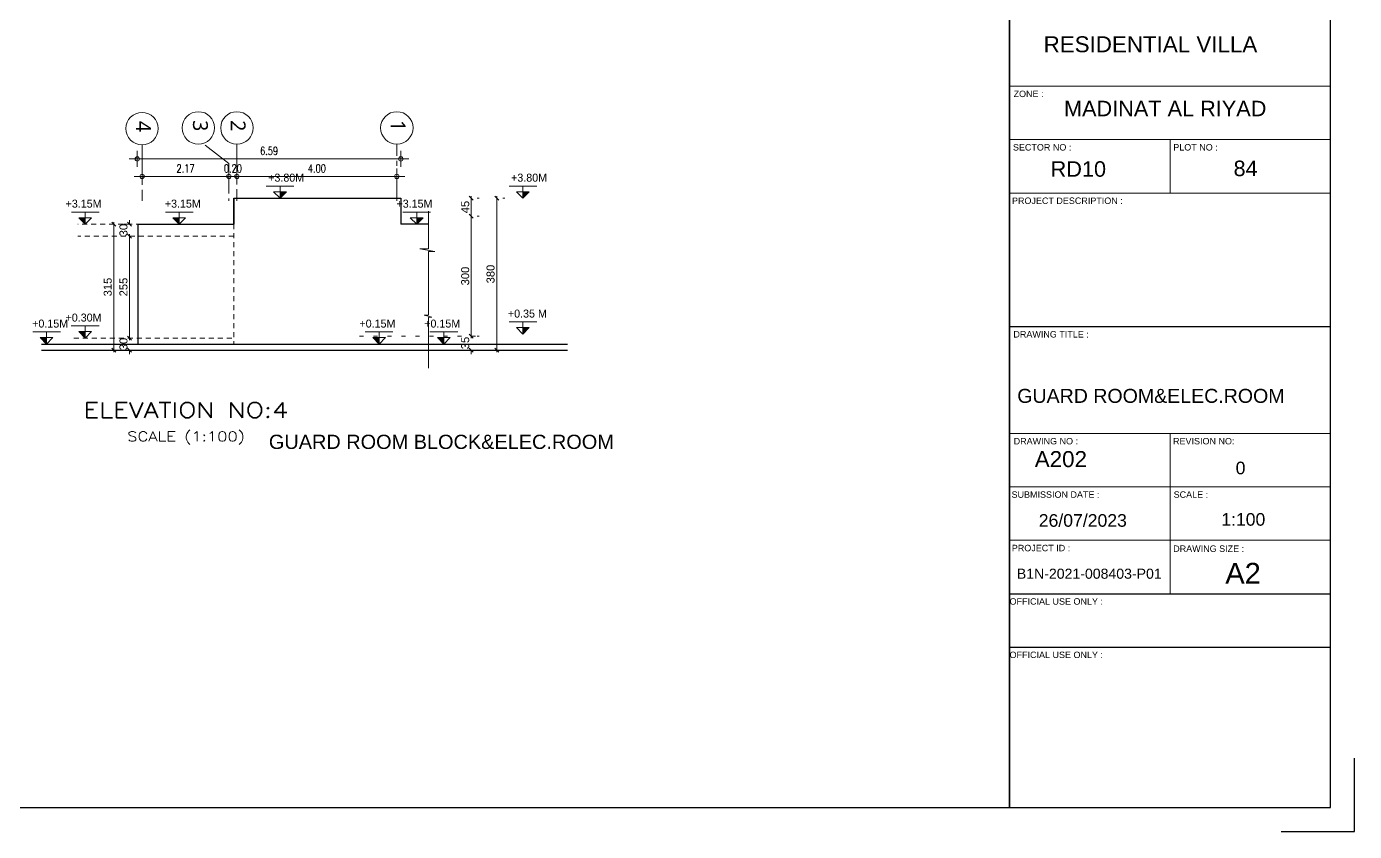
# Model space of a CAD drawing. Header units: millimetres. Extents: x -11627 to -10952, y 10244 to 10588.
# Drawn here: x -11247.94 to -11214.74, y 10389 to 10409.13 of the extents above; entities that cross this region are included whole.
import ezdxf
from ezdxf.enums import TextEntityAlignment as Align

# ---------------------------------------------------------------- set-up
doc = ezdxf.new("R2010")
doc.units = ezdxf.units.MM
doc.header["$PDMODE"] = 35
for name, pattern in [('CENTER2', [1.125, 0.75, -0.125, 0.125, -0.125]), ('DOT', [0.25, 0, -0.25]), ('HIDDEN2', [0.1875, 0.125, -0.0625])]:
    doc.linetypes.add(name, pattern=pattern)
doc.layers.get('0').update_dxf_attribs({"lineweight": 5})
doc.layers.get('DEFPOINTS').update_dxf_attribs({"lineweight": 5})
doc.layers.add('A-ELEV 01', color=7, linetype='Continuous')
doc.layers.add('INSERT TEXT', color=1, linetype='Continuous')
for name, color, linetype, lineweight in [('A-GEN DIMS INTERNAL', 86, 'Continuous', 5), ('A-LEVEL TAG', 23, 'Continuous', 9), ('AXIS', 136, 'CENTER2', 0), ('BORDER A1', 7, 'Continuous', 100), ('CIRCLE', 57, 'Continuous', 5), ('DIM IN', 191, 'Continuous', 5), ('elev.', 42, 'Continuous', 5), ('IN LINE', 7, 'Continuous', 20), ('M.FRAME TEXT2', 6, 'Continuous', 0), ('STAIR', 34, 'Continuous', 5), ('TEXT', 30, 'Continuous', 9), ('Title Block', 7, 'Continuous', 0)]:
    doc.layers.add(name, color=color, linetype=linetype, lineweight=lineweight)
doc.styles.add('Arcan Template Sheet A1$0$banda$0$BANDA AD-0705$0$ZFP', font='')
doc.styles.add('ARIAL', font='arial.ttf')
doc.styles.add('EUROROMAN', font='eur_____.pfb', dxfattribs={"width": 0.8, "height": 0.2})
doc.styles.add('GROUND FLOOR XREF - option 3$0$STYLE1', font='arial.ttf', dxfattribs={"height": 0.2})
doc.styles.add('SIMPLEX', font='romans.shx', dxfattribs={"width": 0.75})
doc.styles.add('T20-200', font='ROMANS.SHX', dxfattribs={"height": 0.4})
doc.styles.add('Title-Big', font='ROMANS.shx', dxfattribs={"height": 0.5})
doc.styles.add('Title-Small', font='ROMANS.shx', dxfattribs={"height": 0.25})
doc.styles.get('Arcan Template Sheet A1$0$banda$0$BANDA AD-0705$0$ZFP').set_extended_font_data('Swis721 BT')
doc.dimstyles.new('D100', dxfattribs={"dimtxt": 0.2, "dimasz": 0.1, "dimexe": 0.18, "dimexo": 0.0625, "dimgap": 0.1, "dimtad": 1, "dimzin": 0, "dimdsep": 46, "dimtxsty": 'SIMPLEX', "dimblk": 'DOT1', "dimcen": 0.1, "dimse1": 1, "dimse2": 1, "dimclrd": 256, "dimclre": 256, "dimclrt": 256, "dimadec": 0, "dimazin": 0, "dimtfac": 5, "dimtix": 1, "dimtmove": 2, "dimatfit": 3, "dimfxl": 1, "dimtolj": 1, "dimtzin": 0, "dimlwd": -1, "dimlwe": -1, "dimarcsym": 0})
doc.dimstyles.new('DIM 100', dxfattribs={"dimtxt": 0.2, "dimasz": 0.1, "dimexe": 0.15, "dimexo": 0.2, "dimgap": 0.05, "dimtad": 1, "dimdec": 0, "dimlfac": 100, "dimzin": 1, "dimdsep": 46, "dimtxsty": 'GROUND FLOOR XREF - option 3$0$STYLE1', "dimblk": 'OBLIQUE', "dimcen": 0.02, "dimdle": 0.05, "dimclrd": 256, "dimclre": 6, "dimclrt": 3, "dimadec": 1, "dimazin": 0, "dimtfac": 0.9, "dimtdec": 0, "dimtix": 1, "dimtofl": 0, "dimtmove": 2, "dimatfit": 3, "dimldrblk": 'ARCHTICK', "dimfxl": 1, "dimtolj": 1, "dimtzin": 12, "dimlwd": -1, "dimlwe": -1, "dimarcsym": 0})

# ---------------------------------------------------------------- blocks, each defined once
blk = doc.blocks.new('LVL')
for p, q in [((-0.627, 0.301), (0.066, 0.301)), ((-0.121, 0.159), (-0.44, 0.159)), ((-0.28, 0), (-0.44, 0.159)), ((-0.28, 0), (-0.28, 0.301)), ((-0.28, 0), (-0.121, 0.159))]:
    blk.add_line(p, q)
blk.add_lwpolyline([(-0.44, 0.159), (-0.28, 0.159), (-0.28, 0), (-0.44, 0.159)])
blk.add_solid([(-0.121, 0.159), (-0.28, 0.159), (-0.28, 0)])
blk = doc.blocks.new('Title')
at = {"color": 4, "style": 'Title-Big'}
blk.add_attdef('DRAWNAME', text='', height=0.4, dxfattribs=at).set_placement((0, 0), align=Align.MIDDLE_CENTER)
at = {"color": 0, "style": 'Title-Small'}
blk.add_attdef('SCALE', text='', height=0.25, dxfattribs=at).set_placement((0, -0.688), align=Align.MIDDLE_CENTER)
blk = doc.blocks.new('_Oblique')
at = {"color": 0, "linetype": 'ByBlock', "lineweight": -2}
blk.add_line((-0.5, -0.5), (0.5, 0.5), dxfattribs=at)
blk = doc.blocks.new('*D517')
at = {"layer": 'A-GEN DIMS INTERNAL', "transparency": 16777216}
blk.add_line((-11245.362, 10403.938), (-11245.362, 10401.288), dxfattribs=at)
at = {"layer": 'A-GEN DIMS INTERNAL', "color": 6, "linetype": 'DOT', "transparency": 16777216}
for p, q in [((-11245.529, 10403.888), (-11245.512, 10403.888)), ((-11245.529, 10401.338), (-11245.512, 10401.338))]:
    blk.add_line(p, q, dxfattribs=at)
at = {"layer": 'DEFPOINTS', "color": 0, "transparency": 16777216}
for p in [(-11245.329, 10403.888), (-11245.362, 10401.338), (-11245.329, 10401.338)]:
    blk.add_point(p, dxfattribs=at)
at = {"layer": 'A-GEN DIMS INTERNAL', "transparency": 16777216, "xscale": 0.1, "yscale": 0.1, "zscale": 0.1}
for p, rotation in [((-11245.362, 10403.888), 90), ((-11245.362, 10401.338), 270)]:
    blk.add_blockref('_Oblique', p, dxfattribs=dict(at, rotation=rotation))
at = {"layer": 'A-GEN DIMS INTERNAL', "color": 3, "transparency": 16777216, "insert": (-11245.514, 10402.613), "char_height": 0.2, "attachment_point": 5, "rotation": 90, "style": 'GROUND FLOOR XREF - option 3$0$STYLE1'}
blk.add_mtext('\\A1;255', dxfattribs=at)
blk = doc.blocks.new('_ArchTick')
at = {"color": 0, "linetype": 'ByBlock', "const_width": 0.15}
blk.add_lwpolyline([(-0.5, -0.5), (0.5, 0.5)], dxfattribs=at)
blk = doc.blocks.new('*D518')
at = {"layer": 'A-GEN DIMS INTERNAL', "transparency": 16777216}
for p, q in [((-11245.362, 10404.188), (-11245.362, 10404.288)), ((-11245.362, 10403.888), (-11245.362, 10403.788))]:
    blk.add_line(p, q, dxfattribs=at)
at = {"layer": 'A-GEN DIMS INTERNAL', "color": 6, "linetype": 'DOT', "transparency": 16777216}
for p, q in [((-11245.562, 10404.188), (-11245.512, 10404.188)), ((-11245.562, 10403.888), (-11245.512, 10403.888))]:
    blk.add_line(p, q, dxfattribs=at)
at = {"layer": 'DEFPOINTS', "color": 0, "transparency": 16777216}
for p in [(-11245.362, 10404.188), (-11245.362, 10404.188), (-11245.362, 10403.888)]:
    blk.add_point(p, dxfattribs=at)
at = {"layer": 'A-GEN DIMS INTERNAL', "transparency": 16777216, "xscale": 0.1, "yscale": 0.1, "zscale": 0.1}
for p, rotation in [((-11245.362, 10404.188), 270), ((-11245.362, 10403.888), 90)]:
    blk.add_blockref('_Oblique', p, dxfattribs=dict(at, rotation=rotation))
at = {"layer": 'A-GEN DIMS INTERNAL', "color": 3, "transparency": 16777216, "insert": (-11245.514, 10404.038), "char_height": 0.2, "attachment_point": 5, "rotation": 90, "style": 'GROUND FLOOR XREF - option 3$0$STYLE1'}
blk.add_mtext('\\A1;30', dxfattribs=at)
blk = doc.blocks.new('*D519')
at = {"layer": 'A-GEN DIMS INTERNAL', "transparency": 16777216}
blk.add_line((-11245.756, 10404.238), (-11245.756, 10400.988), dxfattribs=at)
at = {"layer": 'A-GEN DIMS INTERNAL', "color": 6, "linetype": 'DOT', "transparency": 16777216}
for p, q in [((-11244.698, 10404.188), (-11245.906, 10404.188)), ((-11244.698, 10401.038), (-11245.906, 10401.038))]:
    blk.add_line(p, q, dxfattribs=at)
at = {"layer": 'DEFPOINTS', "color": 0, "transparency": 16777216}
for p in [(-11244.498, 10404.188), (-11245.756, 10401.038), (-11244.498, 10401.038)]:
    blk.add_point(p, dxfattribs=at)
at = {"layer": 'A-GEN DIMS INTERNAL', "transparency": 16777216, "xscale": 0.1, "yscale": 0.1, "zscale": 0.1}
for p, rotation in [((-11245.756, 10404.188), 90), ((-11245.756, 10401.038), 270)]:
    blk.add_blockref('_Oblique', p, dxfattribs=dict(at, rotation=rotation))
at = {"layer": 'A-GEN DIMS INTERNAL', "color": 3, "transparency": 16777216, "insert": (-11245.908, 10402.613), "char_height": 0.2, "attachment_point": 5, "rotation": 90, "style": 'GROUND FLOOR XREF - option 3$0$STYLE1'}
blk.add_mtext('\\A1;315', dxfattribs=at)
blk = doc.blocks.new('*D516')
at = {"layer": 'A-GEN DIMS INTERNAL', "color": 6, "linetype": 'DOT', "transparency": 16777216}
for p, q in [((-11245.562, 10401.338), (-11245.512, 10401.338)), ((-11245.562, 10401.038), (-11245.512, 10401.038))]:
    blk.add_line(p, q, dxfattribs=at)
at = {"layer": 'A-GEN DIMS INTERNAL', "transparency": 16777216}
for p, q in [((-11245.362, 10401.338), (-11245.362, 10401.438)), ((-11245.362, 10401.038), (-11245.362, 10400.938))]:
    blk.add_line(p, q, dxfattribs=at)
at = {"layer": 'DEFPOINTS', "color": 0, "transparency": 16777216}
for p in [(-11245.362, 10401.338), (-11245.362, 10401.038), (-11245.362, 10401.038)]:
    blk.add_point(p, dxfattribs=at)
at = {"layer": 'A-GEN DIMS INTERNAL', "transparency": 16777216, "xscale": 0.1, "yscale": 0.1, "zscale": 0.1}
for p, rotation in [((-11245.362, 10401.338), 270), ((-11245.362, 10401.038), 90)]:
    blk.add_blockref('_Oblique', p, dxfattribs=dict(at, rotation=rotation))
at = {"layer": 'A-GEN DIMS INTERNAL', "color": 3, "transparency": 16777216, "insert": (-11245.514, 10401.188), "char_height": 0.2, "attachment_point": 5, "rotation": 90, "style": 'GROUND FLOOR XREF - option 3$0$STYLE1'}
blk.add_mtext('\\A1;30', dxfattribs=at)
blk = doc.blocks.new('DOT1')
at = {"color": 0}
for p, q in [((-2, 0), (2, 0)), ((0, -2), (0, 2))]:
    blk.add_line(p, q, dxfattribs=at)
blk.add_circle((0, 0), 0.54, dxfattribs=at)
blk = doc.blocks.new('*D538')
at = {"layer": 'DEFPOINTS', "color": 0, "transparency": 16777216}
for p in [(-11245.17, 10405.819), (-11245.17, 10404.87, -0.001), (-11238.581, 10404.87, -0.001)]:
    blk.add_point(p, dxfattribs=at)
at = {"layer": 'DIM IN', "transparency": 16777216}
blk.add_line((-11238.681, 10405.819), (-11245.07, 10405.819), dxfattribs=at)
at = {"layer": 'DIM IN', "transparency": 16777216, "xscale": 0.1, "yscale": 0.1, "zscale": 0.1, "rotation": 180}
blk.add_blockref('DOT1', (-11245.17, 10405.819), dxfattribs=at)
at = {"layer": 'DIM IN', "transparency": 16777216, "xscale": 0.1, "yscale": 0.1, "zscale": 0.1}
blk.add_blockref('DOT1', (-11238.581, 10405.819), dxfattribs=at)
at = {"layer": 'DIM IN', "transparency": 16777216, "insert": (-11241.875, 10406.019), "char_height": 0.2, "attachment_point": 5, "style": 'SIMPLEX'}
blk.add_mtext('\\A1;6.59', dxfattribs=at)
blk = doc.blocks.new('*D539')
at = {"layer": 'DEFPOINTS', "color": 0, "transparency": 16777216}
for p in [(-11242.679, 10405.234, -0.001), (-11238.681, 10405.379), (-11238.681, 10405.234, -0.001)]:
    blk.add_point(p, dxfattribs=at)
at = {"layer": 'DIM IN', "transparency": 16777216}
blk.add_line((-11242.579, 10405.379), (-11238.781, 10405.379), dxfattribs=at)
at = {"layer": 'DIM IN', "transparency": 16777216, "xscale": 0.1, "yscale": 0.1, "zscale": 0.1, "rotation": 180}
blk.add_blockref('DOT1', (-11242.679, 10405.379), dxfattribs=at)
at = {"layer": 'DIM IN', "transparency": 16777216, "xscale": 0.1, "yscale": 0.1, "zscale": 0.1}
blk.add_blockref('DOT1', (-11238.681, 10405.379), dxfattribs=at)
at = {"layer": 'DIM IN', "transparency": 16777216, "insert": (-11240.68, 10405.579), "char_height": 0.2, "attachment_point": 5, "style": 'SIMPLEX'}
blk.add_mtext('\\A1;4.00', dxfattribs=at)
blk = doc.blocks.new('*D536')
at = {"layer": 'DEFPOINTS', "color": 0, "transparency": 16777216}
for p in [(-11242.879, 10405.379, 0.001), (-11242.879, 10405.379), (-11242.679, 10405.379, 0.001)]:
    blk.add_point(p, dxfattribs=at)
at = {"layer": 'DIM IN', "transparency": 16777216}
for p, q in [((-11242.979, 10405.379), (-11243.079, 10405.379)), ((-11242.679, 10405.379), (-11242.879, 10405.379)), ((-11242.579, 10405.379), (-11242.479, 10405.379))]:
    blk.add_line(p, q, dxfattribs=at)
at = {"layer": 'DIM IN', "transparency": 16777216, "xscale": 0.1, "yscale": 0.1, "zscale": 0.1}
blk.add_blockref('DOT1', (-11242.879, 10405.379), dxfattribs=at)
at = {"layer": 'DIM IN', "transparency": 16777216, "xscale": 0.1, "yscale": 0.1, "zscale": 0.1, "rotation": 180}
blk.add_blockref('DOT1', (-11242.679, 10405.379), dxfattribs=at)
at = {"layer": 'DIM IN', "transparency": 16777216, "insert": (-11242.779, 10405.579), "char_height": 0.2, "attachment_point": 5, "style": 'SIMPLEX'}
blk.add_mtext('\\A1;0.20', dxfattribs=at)
blk = doc.blocks.new('*D537')
at = {"layer": 'DEFPOINTS', "color": 0, "transparency": 16777216}
for p in [(-11245.05, 10405.379), (-11245.05, 10405.379), (-11242.879, 10405.379)]:
    blk.add_point(p, dxfattribs=at)
at = {"layer": 'DIM IN', "transparency": 16777216}
blk.add_line((-11242.979, 10405.379), (-11244.95, 10405.379), dxfattribs=at)
at = {"layer": 'DIM IN', "transparency": 16777216, "xscale": 0.1, "yscale": 0.1, "zscale": 0.1, "rotation": 180}
blk.add_blockref('DOT1', (-11245.05, 10405.379), dxfattribs=at)
at = {"layer": 'DIM IN', "transparency": 16777216, "xscale": 0.1, "yscale": 0.1, "zscale": 0.1}
blk.add_blockref('DOT1', (-11242.879, 10405.379), dxfattribs=at)
at = {"layer": 'DIM IN', "transparency": 16777216, "insert": (-11243.964, 10405.579), "char_height": 0.2, "attachment_point": 5, "style": 'SIMPLEX'}
blk.add_mtext('\\A1;2.17', dxfattribs=at)
blk = doc.blocks.new('*D532')
at = {"layer": 'A-GEN DIMS INTERNAL', "transparency": 16777216}
blk.add_line((-11575.064, 10494.449), (-11575.064, 10498.349), dxfattribs=at)
at = {"layer": 'A-GEN DIMS INTERNAL', "color": 6, "linetype": 'DOT', "transparency": 16777216}
for p, q in [((-11574.864, 10498.299), (-11574.914, 10498.299)), ((-11574.864, 10494.499), (-11574.914, 10494.499))]:
    blk.add_line(p, q, dxfattribs=at)
at = {"layer": 'DEFPOINTS', "color": 0, "transparency": 16777216}
for p in [(-11575.064, 10498.299), (-11575.064, 10498.299), (-11575.064, 10494.499)]:
    blk.add_point(p, dxfattribs=at)
at = {"layer": 'A-GEN DIMS INTERNAL', "transparency": 16777216, "xscale": 0.1, "yscale": 0.1, "zscale": 0.1}
for p, rotation in [((-11575.064, 10498.299), 90), ((-11575.064, 10494.499), 270)]:
    blk.add_blockref('_Oblique', p, dxfattribs=dict(at, rotation=rotation))
at = {"layer": 'A-GEN DIMS INTERNAL', "color": 3, "transparency": 16777216, "insert": (-11575.216, 10496.399), "char_height": 0.2, "attachment_point": 5, "rotation": 90, "style": 'GROUND FLOOR XREF - option 3$0$STYLE1'}
blk.add_mtext('\\A1;380', dxfattribs=at)
blk = doc.blocks.new('*D533')
at = {"layer": 'A-GEN DIMS INTERNAL', "transparency": 16777216}
blk.add_line((-11575.698, 10494.799), (-11575.698, 10497.899), dxfattribs=at)
at = {"layer": 'A-GEN DIMS INTERNAL', "color": 6, "linetype": 'DOT', "transparency": 16777216}
for p, q in [((-11575.498, 10497.849), (-11575.548, 10497.849)), ((-11575.498, 10494.849), (-11575.548, 10494.849))]:
    blk.add_line(p, q, dxfattribs=at)
at = {"layer": 'DEFPOINTS', "color": 0, "transparency": 16777216}
for p in [(-11575.698, 10497.849), (-11575.698, 10497.849), (-11575.698, 10494.849)]:
    blk.add_point(p, dxfattribs=at)
at = {"layer": 'A-GEN DIMS INTERNAL', "transparency": 16777216, "xscale": 0.1, "yscale": 0.1, "zscale": 0.1}
for p, rotation in [((-11575.698, 10497.849), 90), ((-11575.698, 10494.849), 270)]:
    blk.add_blockref('_Oblique', p, dxfattribs=dict(at, rotation=rotation))
at = {"layer": 'A-GEN DIMS INTERNAL', "color": 3, "transparency": 16777216, "insert": (-11575.85, 10496.349), "char_height": 0.2, "attachment_point": 5, "rotation": 90, "style": 'GROUND FLOOR XREF - option 3$0$STYLE1'}
blk.add_mtext('\\A1;300', dxfattribs=at)
blk = doc.blocks.new('*D534')
at = {"layer": 'A-GEN DIMS INTERNAL', "transparency": 16777216}
blk.add_line((-11575.698, 10497.799), (-11575.698, 10498.349), dxfattribs=at)
at = {"layer": 'A-GEN DIMS INTERNAL', "color": 6, "linetype": 'DOT', "transparency": 16777216}
for p, q in [((-11575.498, 10498.299), (-11575.548, 10498.299)), ((-11575.498, 10497.849), (-11575.548, 10497.849))]:
    blk.add_line(p, q, dxfattribs=at)
at = {"layer": 'DEFPOINTS', "color": 0, "transparency": 16777216}
for p in [(-11575.698, 10498.299), (-11575.698, 10498.299), (-11575.698, 10497.849)]:
    blk.add_point(p, dxfattribs=at)
at = {"layer": 'A-GEN DIMS INTERNAL', "transparency": 16777216, "xscale": 0.1, "yscale": 0.1, "zscale": 0.1}
for p, rotation in [((-11575.698, 10498.299), 90), ((-11575.698, 10497.849), 270)]:
    blk.add_blockref('_Oblique', p, dxfattribs=dict(at, rotation=rotation))
at = {"layer": 'A-GEN DIMS INTERNAL', "color": 3, "transparency": 16777216, "insert": (-11575.849, 10498.074), "char_height": 0.2, "attachment_point": 5, "rotation": 90, "style": 'GROUND FLOOR XREF - option 3$0$STYLE1'}
blk.add_mtext('\\A1;45', dxfattribs=at)
blk = doc.blocks.new('*D535')
at = {"layer": 'A-GEN DIMS INTERNAL', "transparency": 16777216}
for p, q in [((-11575.698, 10494.849), (-11575.698, 10494.949)), ((-11575.698, 10494.499), (-11575.698, 10494.399))]:
    blk.add_line(p, q, dxfattribs=at)
at = {"layer": 'A-GEN DIMS INTERNAL', "color": 6, "linetype": 'DOT', "transparency": 16777216}
for p, q in [((-11578.494, 10494.849), (-11575.548, 10494.849)), ((-11578.456, 10494.499), (-11575.548, 10494.499))]:
    blk.add_line(p, q, dxfattribs=at)
at = {"layer": 'DEFPOINTS', "color": 0, "transparency": 16777216}
for p in [(-11578.694, 10494.849), (-11575.698, 10494.849), (-11578.656, 10494.499)]:
    blk.add_point(p, dxfattribs=at)
at = {"layer": 'A-GEN DIMS INTERNAL', "transparency": 16777216, "xscale": 0.1, "yscale": 0.1, "zscale": 0.1}
for p, rotation in [((-11575.698, 10494.849), 270), ((-11575.698, 10494.499), 90)]:
    blk.add_blockref('_Oblique', p, dxfattribs=dict(at, rotation=rotation))
at = {"layer": 'A-GEN DIMS INTERNAL', "color": 3, "transparency": 16777216, "insert": (-11575.85, 10494.674), "char_height": 0.2, "attachment_point": 5, "rotation": 90, "style": 'GROUND FLOOR XREF - option 3$0$STYLE1'}
blk.add_mtext('\\A1;35', dxfattribs=at)
blk = doc.blocks.new('ADM FRAME-A2')
at = {"layer": 'BORDER A1', "lineweight": 25}
for p, q in [((-11.557, 14.484), (-3.539, 14.484)), ((-11.557, 7.802), (-3.539, 7.802)), ((-11.557, 7.802), (-3.539, 7.802)), ((-11.557, 6.466), (-3.539, 6.466))]:
    blk.add_line(p, q, dxfattribs=at)
for points in [[(-58.529, 2.457), (-11.557, 2.457), (-11.557, 40.943), (-58.529, 40.943)], [(-3.539, 2.457), (-3.539, 40.943), (-11.557, 40.943), (-11.557, 2.457)]]:
    blk.add_lwpolyline(points, close=True, dxfattribs=at)
blk.add_lwpolyline([(-4.771, 1.856), (-2.938, 1.856), (-2.938, 3.689)], dxfattribs=at)
at = {"layer": 'IN LINE'}
for p, q in [((-11.557, 20.497), (-3.539, 20.497)), ((-11.557, 19.161), (-3.539, 19.161)), ((-7.548, 19.161), (-7.548, 17.825)), ((-11.557, 17.825), (-3.539, 17.825)), ((-11.557, 11.811), (-3.539, 11.811)), ((-7.548, 11.811), (-7.548, 7.802)), ((-11.557, 10.475), (-3.539, 10.475)), ((-11.557, 9.139), (-3.539, 9.139))]:
    blk.add_line(p, q, dxfattribs=at)
at = {"layer": 'INSERT TEXT', "style": 'Arcan Template Sheet A1$0$banda$0$BANDA AD-0705$0$ZFP'}
for s, height, p in [('RESIDENTIAL VILLA', 0.4, (-8.037, 21.545)), ('0', 0.315, (-5.785, 10.948)), ('26/07/2023', 0.3151, (-9.728, 9.635)), ('1:100', 0.3151, (-5.717, 9.661)), ('A2', 0.5184, (-5.722, 8.315))]:
    blk.add_text(s, height=height, dxfattribs=at).set_placement(p, align=Align.MIDDLE_CENTER)
for s, height, p in [('MADINAT AL RIYAD', 0.388, (-10.198, 19.744)), ('RD10', 0.388, (-10.533, 18.232)), ('84', 0.388, (-5.96, 18.247)), ('B1N-2021-008403-P01', 0.25208, (-11.378, 8.177))]:
    blk.add_text(s, height=height, dxfattribs=at).set_placement(p)
at = {"layer": 'TEXT', "style": 'Arcan Template Sheet A1$0$banda$0$BANDA AD-0705$0$ZFP'}
for s, height, p in [('ZONE :', 0.1608, (-11.085, 20.304)), ('SECTOR NO :', 0.16076, (-10.745, 18.968)), ('PLOT NO :', 0.1608, (-6.911, 18.968)), ('PROJECT DESCRIPTION :', 0.16076, (-10.114, 17.632)), ('DRAWING TITLE :', 0.16076, (-10.521, 14.291)), ('DRAWING NO :', 0.16076, (-10.652, 11.618)), ('REVISION NO:', 0.16076, (-6.705, 11.618)), ('SUBMISSION DATE :', 0.16076, (-10.411, 10.282)), ('SCALE :', 0.1608, (-7.027, 10.282)), ('PROJECT ID :', 0.16076, (-10.773, 8.945)), ('DRAWING SIZE :', 0.16076, (-6.582, 8.929)), ('OFFICIAL USE ONLY :', 0.16076, (-10.392, 7.609)), ('OFFICIAL USE ONLY :', 0.16076, (-10.392, 6.273))]:
    blk.add_text(s, height=height, dxfattribs=at).set_placement(p, align=Align.MIDDLE_CENTER)
blk = doc.blocks.new('RGRGRG')
at = {"layer": 'A-LEVEL TAG'}
for p in [(-11574.128, 10498.299, 0), (-11574.128, 10494.899, 0)]:
    blk.add_blockref('LVL', p, dxfattribs=at)
at = {"layer": 'A-LEVEL TAG', "xscale": -1}
for p in [(-11578.285, 10494.649), (-11576.665, 10494.649)]:
    blk.add_blockref('LVL', p, dxfattribs=at)
at = {"layer": 'A-LEVEL TAG', "style": 'EUROROMAN'}
for s, p in [('+3.80M', (-11574.704, 10498.71, 0)), ('+0.15M', (-11578.495, 10495.06)), ('+0.15M', (-11576.875, 10495.06)), ('+0.35 M', (-11574.783, 10495.31, 0))]:
    blk.add_text(s, height=0.2, dxfattribs=at).set_placement(p)
at = {"layer": 'A-GEN DIMS INTERNAL'}
for base, p1, p2, picture, middle in [((-11575.698, 10498.299), (-11575.698, 10497.849), (-11575.698, 10498.299), '*D534', (-11575.849, 10498.074)), ((-11575.064, 10498.299), (-11575.064, 10494.499), (-11575.064, 10498.299), '*D532', (-11575.216, 10496.399)), ((-11575.698, 10497.849), (-11575.698, 10494.849), (-11575.698, 10497.849), '*D533', (-11575.85, 10496.349)), ((-11575.698, 10494.849), (-11578.656, 10494.499), (-11578.694, 10494.849), '*D535', (-11575.85, 10494.674))]:
    dim = blk.add_linear_dim(base=base, p1=p1, p2=p2, angle=90, dimstyle='DIM 100', dxfattribs=at)
    dim.commit()
    dim.dimension.update_dxf_attribs({"geometry": picture, "text_midpoint": middle})

msp = doc.modelspace()

# ---------------------------------------------------------------- linework, layer by layer
at = {"layer": 'A-ELEV 01'}
for p, q in [((-11242.759, 10404.838), (-11242.759, 10404.188)), ((-11242.759, 10404.188), (-11242.759, 10404.838)), ((-11242.759, 10404.838), (-11238.581, 10404.838, -0.001)), ((-11238.581, 10404.838, -0.001), (-11238.581, 10404.188, -0.001)), ((-11245.15, 10401.188), (-11245.15, 10404.188)), ((-11245.15, 10404.188), (-11244.95, 10404.188)), ((-11244.95, 10404.188), (-11242.759, 10404.188)), ((-11237.893, 10404.188), (-11238.581, 10404.188, -0.001)), ((-11247.568, 10401.188), (-11238.757, 10401.188)), ((-11247.568, 10401.038), (-11234.412, 10401.038)), ((-11238.757, 10401.188), (-11234.412, 10401.188))]:
    msp.add_line(p, q, dxfattribs=at)
at = {"layer": 'AXIS'}
for p, q in [((-11245.05, 10406.171), (-11245.05, 10404.77)), ((-11242.879, 10405.7), (-11243.529, 10406.204)), ((-11242.679, 10406.188), (-11242.679, 10404.77)), ((-11238.681, 10404.77), (-11238.681, 10406.188)), ((-11242.879, 10405.7), (-11242.879, 10404.77))]:
    msp.add_line(p, q, dxfattribs=at)
at = {"layer": 'CIRCLE'}
for centre in [(-11245.05, 10406.576), (-11243.642, 10406.593), (-11242.679, 10406.593), (-11238.681, 10406.593)]:
    msp.add_circle(centre, 0.405, dxfattribs=at)
at = {"layer": 'elev.'}
msp.add_lwpolyline([(-11237.893, 10404.514), (-11237.893, 10403.568), (-11238.11, 10403.568), (-11237.729, 10403.503), (-11237.893, 10403.503), (-11237.893, 10401.907), (-11237.995, 10401.907), (-11237.809, 10401.863), (-11237.893, 10401.855), (-11237.893, 10400.586)], dxfattribs=at)
at = {"layer": 'STAIR', "linetype": 'HIDDEN2'}
for p, q in [((-11244.626, 10404.188), (-11246.658, 10404.188)), ((-11242.759, 10404.188), (-11242.759, 10401.188)), ((-11242.759, 10403.888), (-11246.658, 10403.888)), ((-11246.752, 10401.338), (-11242.759, 10401.338))]:
    msp.add_line(p, q, dxfattribs=at)

# ---------------------------------------------------------------- block references
at = {"layer": 'A-LEVEL TAG'}
for p in [(-11241.321, 10404.838, 0), (-11237.905, 10404.188)]:
    msp.add_blockref('LVL', p, dxfattribs=at)
at = {"layer": 'A-LEVEL TAG', "xscale": -1}
for p in [(-11246.752, 10404.188), (-11244.401, 10404.188), (-11246.753, 10401.338), (-11247.718, 10401.188)]:
    msp.add_blockref('LVL', p, dxfattribs=at)
at = {"layer": 'DIM IN'}
msp.add_blockref('RGRGRG', (338.879, -93.461), dxfattribs=at)
at = {"layer": 'TEXT', "linetype": 'ByBlock'}
ref = msp.add_blockref('Title', (-11243.95, 10399.537), dxfattribs=dict(at, xscale=-1.5, yscale=1.2))
ref.add_attrib('DRAWNAME', 'ELEVATION NO:4', dxfattribs={"layer": '0', "color": 4, "height": 0.384, "style": 'Title-Big', "width": 1.25}).set_placement((-11243.95, 10399.537), align=Align.MIDDLE_CENTER)
ref.add_attrib('SCALE', 'SCALE (1:100)', dxfattribs={"layer": '0', "color": 0, "height": 0.24, "style": 'Title-Small', "width": 1.25}).set_placement((-11243.95, 10398.877), align=Align.MIDDLE_CENTER)
at = {"layer": 'Title Block'}
msp.add_blockref('ADM FRAME-A2', (-11211.804, 10387.14), dxfattribs=at)

# ---------------------------------------------------------------- texts
at = {"layer": 'A-LEVEL TAG', "style": 'EUROROMAN'}
for s, p in [('+3.80M', (-11241.897, 10405.249, 0)), ('+3.15M', (-11246.962, 10404.599)), ('+3.15M', (-11244.481, 10404.599)), ('+3.15M', (-11238.69, 10404.599)), ('+0.30M', (-11246.963, 10401.749)), ('+0.15M', (-11247.797, 10401.599))]:
    msp.add_text(s, height=0.2, dxfattribs=at).set_placement(p)
at = {"layer": 'M.FRAME TEXT2', "style": 'ARIAL'}
for s, height, p in [('GUARD ROOM&ELEC.ROOM ', 0.35, (-11219.762, 10399.891)), ('GUARD ROOM BLOCK&ELEC.ROOM ', 0.35612, (-11237.499, 10398.741))]:
    msp.add_text(s, height=height, dxfattribs=at).set_placement(p, align=Align.MIDDLE_CENTER)
msp.add_text('A202', height=0.4, dxfattribs=at).set_placement((-11222.733, 10398.11))
at = {"layer": 'TEXT', "char_height": 0.37238, "attachment_point": 3, "rotation": 270, "style": 'T20-200'}
for s, insert in [('{\\fSegoe UI|b0|i0|c0|p34;4}', (-11244.832, 10406.492)), ('{\\fSegoe UI|b0|i0|c0|p34;3}', (-11243.404, 10406.509)), ('{\\fSegoe UI|b0|i0|c0|p34;2}', (-11242.462, 10406.509)), ('{\\fSegoe UI|b0|i0|c0|p34;1}', (-11238.463, 10406.509))]:
    msp.add_mtext_dynamic_manual_height_columns(s, width=0.26639, gutter_width=2, heights=[0], dxfattribs=dict(at, insert=insert))

# ---------------------------------------------------------------- dimensions: what is measured, and where the dimension line sits
at = {"layer": 'A-GEN DIMS INTERNAL'}
for base, p1, p2, picture, middle in [((-11245.756, 10401.038), (-11244.498, 10404.188), (-11244.498, 10401.038), '*D519', (-11245.908, 10402.613)), ((-11245.362, 10404.188), (-11245.362, 10403.888), (-11245.362, 10404.188), '*D518', (-11245.514, 10404.038)), ((-11245.362, 10401.338), (-11245.329, 10403.888), (-11245.329, 10401.338), '*D517', (-11245.514, 10402.613)), ((-11245.362, 10401.038), (-11245.362, 10401.338), (-11245.362, 10401.038), '*D516', (-11245.514, 10401.188))]:
    dim = msp.add_linear_dim(base=base, p1=p1, p2=p2, angle=90, dimstyle='DIM 100', dxfattribs=at)
    dim.commit()
    dim.dimension.update_dxf_attribs({"geometry": picture, "text_midpoint": middle})
at = {"layer": 'DIM IN'}
for base, p1, p2, picture, middle in [((-11245.17, 10405.819, 0.001), (-11238.581, 10404.87), (-11245.17, 10404.87), '*D538', (-11241.875, 10406.019, 0.001)), ((-11245.05, 10405.379), (-11242.879, 10405.379), (-11245.05, 10405.379), '*D537', (-11243.964, 10405.579)), ((-11242.879, 10405.379), (-11242.679, 10405.379, 0.001), (-11242.879, 10405.379, 0.001), '*D536', (-11242.779, 10405.579)), ((-11238.681, 10405.379, 0.001), (-11242.679, 10405.234), (-11238.681, 10405.234), '*D539', (-11240.68, 10405.579, 0.001))]:
    dim = msp.add_linear_dim(base=base, p1=p1, p2=p2, dimstyle='D100', dxfattribs=at)
    dim.commit()
    dim.dimension.update_dxf_attribs({"geometry": picture, "text_midpoint": middle})

doc.saveas('drawing.dxf')
